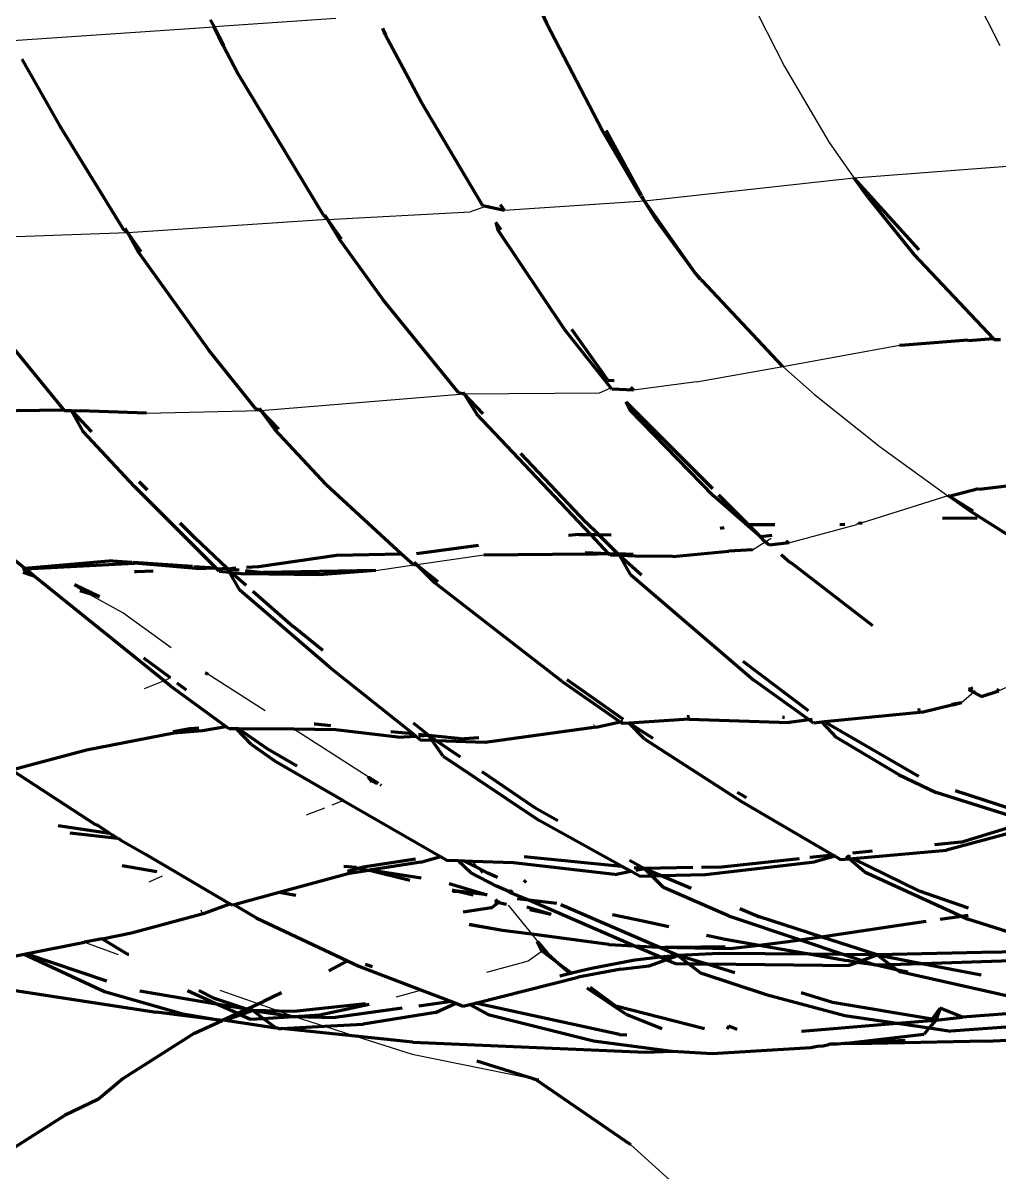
# Model space of a CAD drawing. Header units: millimetres. Extents: x 4307 to 31003, y 2809 to 20009.
# Drawn here: x 7259.7 to 7307.4, y 7223.5 to 7279.7 of the extents above; entities that cross this region are included whole.
import ezdxf

# ---------------------------------------------------------------- set-up
doc = ezdxf.new("R2010")
doc.units = ezdxf.units.MM
doc.layers.add('ProfileEdges', color=7, linetype='Continuous')

msp = doc.modelspace()

# ---------------------------------------------------------------- linework, layer by layer
for p, q in [((7305.513, 7282.567), (7307.486, 7278.649)), ((7294.982, 7281.52), (7296.948, 7277.615)), ((7275.009, 7279.963), (7269.053, 7279.558)), ((7259.195, 7278.894), (7269.053, 7279.558)), ((7296.948, 7277.615), (7299.136, 7273.903)), ((7299.136, 7273.903), (7300.358, 7272.159)), ((7310.733, 7272.945), (7300.358, 7272.159)), ((7300.358, 7272.159), (7290.115, 7271.029)), ((7282.345, 7270.776), (7281.574, 7270.517)), ((7282.483, 7270.823), (7282.345, 7270.776)), ((7290.115, 7271.029), (7283.262, 7270.588)), ((7274.61, 7270.132), (7264.841, 7269.489)), ((7274.61, 7270.132), (7281.574, 7270.517)), ((7264.841, 7269.489), (7255.147, 7269.135)), ((7296.875, 7262.952), (7302.576, 7264)), ((7292.649, 7262.211), (7296.875, 7262.952)), ((7298.421, 7261.591), (7296.875, 7262.952)), ((7281.286, 7261.621), (7287.903, 7261.673)), ((7287.903, 7261.673), (7288.456, 7261.912)), ((7288.456, 7261.912), (7288.53, 7261.944)), ((7292.649, 7262.211), (7289.563, 7261.794)), ((7271.345, 7260.799), (7281.286, 7261.621)), ((7298.421, 7261.591), (7301.638, 7259.031)), ((7265.742, 7260.665), (7271.345, 7260.799)), ((7301.638, 7259.031), (7304.947, 7256.636)), ((7304.947, 7256.636), (7300.762, 7255.317)), ((7297.17, 7254.332), (7300.486, 7255.23)), ((7300.572, 7255.302), (7300.486, 7255.23)), ((7295.385, 7253.991), (7296.008, 7254.382)), ((7296.008, 7254.382), (7296.296, 7254.563)), ((7276.97, 7252.976), (7278.818, 7253.249)), ((7282.25, 7253.728), (7278.974, 7253.253)), ((7262.811, 7251.89), (7262.375, 7252.129)), ((7264.594, 7250.913), (7262.811, 7251.89)), ((7266.959, 7249.198), (7264.594, 7250.913)), ((7312.516, 7249.296), (7307.434, 7247.103)), ((7266.918, 7247.725), (7266.664, 7247.602)), ((7271.559, 7246.112), (7268.755, 7247.907)), ((7266.613, 7247.582), (7265.631, 7247.2)), ((7306.194, 7247.035), (7306.283, 7247.113)), ((7305.619, 7246.53), (7306.194, 7247.035)), ((7276.597, 7242.887), (7272.96, 7245.215)), ((7276.752, 7242.697), (7276.692, 7242.622)), ((7274.833, 7241.526), (7275.377, 7241.741)), ((7273.574, 7241.028), (7274.467, 7241.381)), ((7281.694, 7238.761), (7281.956, 7238.44)), ((7281.956, 7238.44), (7282.167, 7238.18)), ((7266.515, 7238.032), (7265.868, 7237.743)), ((7283.432, 7236.625), (7284.596, 7235.193)), ((7262.72, 7234.807), (7264.37, 7234.209)), ((7284.596, 7235.193), (7284.882, 7234.84)), ((7285.103, 7234.372), (7284.423, 7233.876)), ((7284.423, 7233.876), (7282.381, 7233.321)), ((7271.219, 7231.794), (7269.347, 7232.454)), ((7279.207, 7232.459), (7277.963, 7232.12)), ((7272.222, 7231.441), (7271.219, 7231.794)), ((7272.935, 7231.181), (7272.222, 7231.441)), ((7272.973, 7231.176), (7274.452, 7230.703)), ((7274.452, 7230.703), (7275.979, 7230.214)), ((7275.979, 7230.214), (7278.751, 7229.326)), ((7278.751, 7229.326), (7284.608, 7228.141)), ((7289.435, 7224.906), (7293.69, 7221.069))]:
    msp.add_line(p, q)
at = {"layer": 'ProfileEdges', "lineweight": 211}
for p, q in [((7284.888, 7280.646), (7285.314, 7279.744)), ((7268.858, 7279.896), (7269.053, 7279.558)), ((7288.05, 7274.476), (7285.314, 7279.744)), ((7269.498, 7278.646), (7269.053, 7279.558)), ((7269.536, 7278.648), (7269.053, 7279.558)), ((7277.478, 7279.19), (7277.314, 7279.474)), ((7277.421, 7279.186), (7277.314, 7279.474)), ((7279.179, 7275.891), (7277.421, 7279.186)), ((7269.498, 7278.646), (7270.208, 7277.305)), ((7259.647, 7277.977), (7261.494, 7274.735)), ((7274.401, 7270.344), (7270.208, 7277.305)), ((7282.199, 7270.807), (7279.179, 7275.891)), ((7261.494, 7274.735), (7264.599, 7269.699)), ((7289.921, 7271.273), (7288.05, 7274.476)), ((7289.96, 7271.314), (7288.233, 7274.491)), ((7301.031, 7271.235), (7300.358, 7272.159)), ((7303.541, 7268.658), (7300.358, 7272.159)), ((7289.921, 7271.273), (7290.115, 7271.029)), ((7290.115, 7271.029), (7289.979, 7271.279)), ((7301.031, 7271.235), (7303.301, 7268.418)), ((7282.345, 7270.776), (7282.199, 7270.807)), ((7283.262, 7270.588), (7282.345, 7270.776)), ((7283.262, 7270.588), (7283.059, 7270.856)), ((7290.115, 7271.029), (7292.554, 7267.565)), ((7290.685, 7270.123), (7290.115, 7271.029)), ((7274.401, 7270.344), (7274.61, 7270.132)), ((7274.479, 7270.349), (7274.61, 7270.132)), ((7274.61, 7270.132), (7275.278, 7269.202)), ((7274.61, 7270.132), (7275.175, 7269.196)), ((7292.554, 7267.565), (7290.685, 7270.123)), ((7264.599, 7269.699), (7264.841, 7269.489)), ((7264.841, 7269.489), (7264.703, 7269.706)), ((7282.837, 7270.001), (7282.933, 7269.628)), ((7283.095, 7269.637), (7282.837, 7270.001)), ((7286.217, 7264.739), (7282.933, 7269.628)), ((7264.841, 7269.489), (7265.363, 7268.54)), ((7265.488, 7268.561), (7264.841, 7269.489)), ((7277.326, 7266.209), (7275.175, 7269.196)), ((7268.794, 7263.755), (7265.363, 7268.54)), ((7303.301, 7268.418), (7307.168, 7264.317)), ((7261.731, 7260.803), (7255.72, 7268.158)), ((7292.851, 7267.185), (7292.554, 7267.565)), ((7292.868, 7267.229), (7292.554, 7267.565)), ((7292.851, 7267.185), (7292.935, 7267.157)), ((7296.875, 7262.952), (7292.935, 7267.157)), ((7281.018, 7261.68), (7277.326, 7266.209)), ((7288.456, 7261.912), (7286.217, 7264.739)), ((7288.319, 7262.283), (7286.559, 7264.761)), ((7302.576, 7264), (7302.833, 7264.017)), ((7302.833, 7264.017), (7305.928, 7264.25)), ((7305.928, 7264.25), (7305.959, 7264.219)), ((7305.959, 7264.219), (7307.168, 7264.317)), ((7307.168, 7264.317), (7307.218, 7264.265)), ((7307.524, 7264.254), (7307.218, 7264.265)), ((7271.105, 7260.891), (7268.794, 7263.755)), ((7288.319, 7262.283), (7288.628, 7262.262)), ((7281.018, 7261.68), (7281.286, 7261.621)), ((7281.286, 7261.621), (7281.234, 7261.684)), ((7288.502, 7261.853), (7288.456, 7261.912)), ((7289.563, 7261.794), (7288.502, 7261.853)), ((7289.427, 7261.948), (7289.563, 7261.794)), ((7281.286, 7261.621), (7281.905, 7260.629)), ((7282.222, 7260.634), (7281.286, 7261.621)), ((7289.195, 7261.23), (7293.428, 7256.981)), ((7289.402, 7260.813), (7289.195, 7261.23)), ((7256.005, 7260.75), (7260.531, 7260.818)), ((7261.731, 7260.803), (7260.531, 7260.818)), ((7261.731, 7260.803), (7262.077, 7260.796)), ((7262.077, 7260.796), (7263.058, 7259.76)), ((7262.651, 7259.77), (7262.077, 7260.796)), ((7262.077, 7260.796), (7262.505, 7260.788)), ((7265.742, 7260.665), (7262.505, 7260.788)), ((7271.345, 7260.799), (7271.105, 7260.891)), ((7271.263, 7260.904), (7271.345, 7260.799)), ((7271.345, 7260.799), (7272.019, 7259.866)), ((7272.215, 7259.883), (7271.345, 7260.799)), ((7287.48, 7254.735), (7281.905, 7260.629)), ((7293.479, 7256.63), (7289.402, 7260.813)), ((7265.162, 7257.082), (7262.651, 7259.77)), ((7274.541, 7257.182), (7272.019, 7259.866)), ((7287.261, 7255.321), (7284.061, 7258.695)), ((7265.794, 7256.908), (7265.384, 7257.318)), ((7274.541, 7257.182), (7278.23, 7253.789)), ((7306.491, 7256.962), (7310.634, 7257.446)), ((7269.146, 7253.106), (7265.162, 7257.082)), ((7295.778, 7254.622), (7293.479, 7256.63)), ((7293.732, 7256.676), (7295.188, 7255.215)), ((7305.004, 7256.612), (7304.947, 7256.636)), ((7305.004, 7256.612), (7306.436, 7256.984)), ((7306.176, 7255.877), (7305.004, 7256.612)), ((7306.072, 7255.858), (7305.004, 7256.612)), ((7306.436, 7256.984), (7306.491, 7256.962)), ((7306.38, 7255.54), (7304.688, 7255.526)), ((7315.205, 7250.091), (7306.072, 7255.858)), ((7268.137, 7254.56), (7267.4, 7255.299)), ((7287.857, 7254.733), (7287.261, 7255.321)), ((7293.807, 7255.053), (7294.011, 7255.08)), ((7296.48, 7255.206), (7295.188, 7255.215)), ((7295.188, 7255.215), (7295.778, 7254.622)), ((7299.663, 7255.232), (7299.902, 7255.251)), ((7300.572, 7255.302), (7300.762, 7255.317)), ((7269.674, 7253.096), (7268.137, 7254.56)), ((7286.919, 7254.738), (7286.386, 7254.684)), ((7286.919, 7254.738), (7287.48, 7254.735)), ((7288.347, 7253.818), (7287.48, 7254.735)), ((7287.48, 7254.735), (7287.857, 7254.733)), ((7288.8, 7253.801), (7287.857, 7254.733)), ((7287.857, 7254.733), (7288.482, 7254.729)), ((7296.332, 7254.689), (7295.778, 7254.622)), ((7296.008, 7254.382), (7295.778, 7254.622)), ((7296.197, 7254.215), (7296.008, 7254.382)), ((7297.17, 7254.332), (7297.035, 7254.413)), ((7259.8, 7253.079), (7258.632, 7254.03)), ((7275.043, 7253.736), (7278.23, 7253.789)), ((7278.23, 7253.789), (7278.818, 7253.249)), ((7281.981, 7254.205), (7278.958, 7253.802)), ((7287.199, 7253.861), (7288.347, 7253.818)), ((7287.281, 7253.777), (7288.347, 7253.818)), ((7288.347, 7253.818), (7288.8, 7253.801)), ((7288.431, 7253.729), (7288.347, 7253.818)), ((7289.552, 7253.768), (7288.8, 7253.801)), ((7288.855, 7253.71), (7288.8, 7253.801)), ((7291.499, 7253.66), (7294.233, 7253.927)), ((7295.385, 7253.991), (7294.233, 7253.927)), ((7297.17, 7254.332), (7296.197, 7254.215)), ((7264.083, 7253.46), (7259.8, 7253.079)), ((7259.827, 7253.057), (7265.157, 7253.336)), ((7264.083, 7253.46), (7265.05, 7253.392)), ((7265.101, 7253.389), (7268.002, 7253.186)), ((7268.169, 7253.071), (7265.157, 7253.336)), ((7271.229, 7253.171), (7275.043, 7253.736)), ((7278.974, 7253.253), (7278.818, 7253.249)), ((7278.974, 7253.253), (7278.848, 7253.367)), ((7278.974, 7253.253), (7280.004, 7252.436)), ((7278.974, 7253.253), (7279.859, 7252.371)), ((7287.281, 7253.777), (7282.25, 7253.728)), ((7288.855, 7253.71), (7288.431, 7253.729)), ((7288.905, 7253.708), (7288.855, 7253.71)), ((7289.657, 7253.675), (7288.905, 7253.708)), ((7289.42, 7252.78), (7288.905, 7253.708)), ((7288.905, 7253.708), (7289.958, 7252.771)), ((7291.499, 7253.66), (7289.657, 7253.675)), ((7297.235, 7253.349), (7296.798, 7253.742)), ((7297.285, 7253.363), (7297.235, 7253.349)), ((7301.27, 7250.268), (7297.285, 7253.363)), ((7259.692, 7253.05), (7259.8, 7253.079)), ((7260.259, 7252.709), (7259.725, 7252.88)), ((7259.744, 7252.93), (7259.987, 7252.928)), ((7260.007, 7252.912), (7259.744, 7252.93)), ((7259.8, 7253.079), (7259.827, 7253.057)), ((7259.987, 7252.928), (7259.827, 7253.057)), ((7260.007, 7252.912), (7259.987, 7252.928)), ((7260.259, 7252.709), (7260.007, 7252.912)), ((7266.613, 7247.582), (7260.259, 7252.709)), ((7265.256, 7252.922), (7265.167, 7252.915)), ((7266.078, 7252.943), (7265.256, 7252.922)), ((7268.06, 7253.182), (7269.146, 7253.106)), ((7268.169, 7253.071), (7269.146, 7253.106)), ((7269.184, 7253.069), (7269.146, 7253.106)), ((7269.184, 7253.069), (7269.451, 7253.085)), ((7269.303, 7252.95), (7269.184, 7253.069)), ((7269.303, 7252.95), (7269.802, 7252.897)), ((7269.451, 7253.085), (7269.674, 7253.096)), ((7269.704, 7253.067), (7269.674, 7253.096)), ((7269.704, 7253.067), (7270.136, 7253.118)), ((7269.704, 7253.067), (7270.276, 7253.007)), ((7269.802, 7252.897), (7269.704, 7253.067)), ((7269.704, 7253.067), (7269.911, 7252.886)), ((7270.31, 7252.015), (7269.802, 7252.897)), ((7269.802, 7252.897), (7269.911, 7252.886)), ((7269.911, 7252.886), (7270.629, 7252.256)), ((7269.911, 7252.886), (7270.507, 7252.823)), ((7274.188, 7252.768), (7270.507, 7252.823)), ((7270.57, 7252.976), (7271.458, 7252.881)), ((7270.639, 7253.143), (7271.229, 7253.171)), ((7276.97, 7252.976), (7271.458, 7252.881)), ((7276.97, 7252.976), (7274.188, 7252.768)), ((7289.42, 7252.78), (7295.46, 7247.618)), ((7263.445, 7251.687), (7262.229, 7252.284)), ((7286.088, 7247.547), (7279.859, 7252.371)), ((7262.811, 7251.89), (7262.51, 7251.987)), ((7263.445, 7251.687), (7262.811, 7251.89)), ((7274.694, 7248.25), (7270.31, 7252.015)), ((7270.953, 7251.971), (7272.928, 7250.236)), ((7274.374, 7249.076), (7272.928, 7250.236)), ((7266.918, 7247.725), (7265.627, 7248.696)), ((7274.694, 7248.25), (7278.775, 7245.004)), ((7298.132, 7246.119), (7294.934, 7248.526)), ((7268.755, 7247.907), (7268.613, 7247.981)), ((7268.638, 7247.99), (7268.755, 7247.907)), ((7286.308, 7247.65), (7289.061, 7245.72)), ((7298.165, 7245.672), (7295.46, 7247.618)), ((7266.907, 7247.345), (7266.613, 7247.582)), ((7269.628, 7245.36), (7266.907, 7247.345)), ((7267.705, 7247.133), (7267.252, 7247.473)), ((7286.088, 7247.547), (7288.911, 7245.58)), ((7306.159, 7247.229), (7305.961, 7247.158)), ((7305.961, 7247.158), (7306.194, 7247.035)), ((7306.585, 7246.827), (7307.434, 7247.103)), ((7307.434, 7247.103), (7307.331, 7247.138)), ((7305.146, 7246.45), (7305.619, 7246.53)), ((7305.202, 7246.413), (7305.619, 7246.53)), ((7306.194, 7247.035), (7306.585, 7246.827)), ((7303.735, 7246.055), (7298.915, 7245.577)), ((7303.478, 7246.167), (7303.609, 7246.19)), ((7305.202, 7246.413), (7303.735, 7246.055)), ((7268.486, 7245.158), (7269.628, 7245.36)), ((7269.788, 7245.244), (7269.628, 7245.36)), ((7273.946, 7245.479), (7273.999, 7245.48)), ((7273.999, 7245.48), (7274.745, 7245.406)), ((7279.546, 7244.927), (7278.815, 7245.513)), ((7287.634, 7245.393), (7287.663, 7245.398)), ((7287.737, 7245.32), (7288.911, 7245.58)), ((7288.911, 7245.58), (7289.043, 7245.609)), ((7288.911, 7245.58), (7289.026, 7245.5)), ((7289.359, 7245.522), (7289.026, 7245.5)), ((7292.295, 7245.719), (7289.359, 7245.522)), ((7290.538, 7244.764), (7289.359, 7245.522)), ((7290.123, 7244.738), (7289.359, 7245.522)), ((7292.195, 7245.849), (7292.309, 7245.857)), ((7292.295, 7245.719), (7297.188, 7245.541)), ((7296.962, 7245.792), (7296.853, 7245.795)), ((7298.165, 7245.672), (7297.188, 7245.541)), ((7298.305, 7245.691), (7298.165, 7245.672)), ((7298.372, 7245.523), (7298.165, 7245.672)), ((7298.799, 7245.566), (7298.372, 7245.523)), ((7298.915, 7245.577), (7298.799, 7245.566)), ((7299.497, 7244.812), (7298.799, 7245.566)), ((7303.523, 7242.909), (7298.915, 7245.577)), ((7262.815, 7244.209), (7267.092, 7245.044)), ((7267.046, 7245.111), (7267.875, 7245.25)), ((7267.092, 7245.044), (7268.486, 7245.158)), ((7267.875, 7245.25), (7268.309, 7245.286)), ((7270.151, 7245.24), (7269.788, 7245.244)), ((7270.879, 7244.47), (7270.151, 7245.24)), ((7270.244, 7245.24), (7270.151, 7245.24)), ((7271.68, 7244.249), (7270.244, 7245.24)), ((7272.96, 7245.215), (7270.244, 7245.24)), ((7275.013, 7245.197), (7272.96, 7245.215)), ((7278.037, 7244.831), (7275.013, 7245.197)), ((7277.697, 7245.111), (7278.775, 7245.004)), ((7278.037, 7244.831), (7278.922, 7244.887)), ((7278.775, 7245.004), (7278.922, 7244.887)), ((7278.922, 7244.887), (7279.172, 7244.688)), ((7279.047, 7244.977), (7279.546, 7244.927)), ((7279.081, 7244.897), (7279.546, 7244.927)), ((7279.546, 7244.927), (7281.295, 7244.752)), ((7279.546, 7244.927), (7279.937, 7244.66)), ((7279.724, 7244.668), (7279.546, 7244.927)), ((7282.009, 7244.797), (7281.295, 7244.752)), ((7287.737, 7245.32), (7282.308, 7244.571)), ((7302.526, 7243.004), (7299.497, 7244.812)), ((7270.879, 7244.47), (7272.047, 7243.664)), ((7273.125, 7243.422), (7271.68, 7244.249)), ((7279.724, 7244.668), (7279.172, 7244.688)), ((7280.254, 7243.901), (7279.724, 7244.668)), ((7279.937, 7244.66), (7279.724, 7244.668)), ((7279.937, 7244.66), (7281.084, 7243.877)), ((7282.308, 7244.571), (7279.937, 7244.66)), ((7290.123, 7244.738), (7294.848, 7241.683)), ((7259.21, 7243.244), (7262.815, 7244.209)), ((7280.254, 7243.901), (7284.958, 7240.757)), ((7263.28, 7240.528), (7259.165, 7243.222)), ((7272.047, 7243.664), (7275.377, 7241.741)), ((7282.147, 7243.151), (7284.703, 7241.406)), ((7276.752, 7242.697), (7276.597, 7242.887)), ((7276.597, 7242.887), (7277.074, 7242.588)), ((7277.021, 7242.549), (7276.752, 7242.697)), ((7302.526, 7243.004), (7304.381, 7242.124)), ((7277.18, 7242.521), (7277.227, 7242.49)), ((7294.643, 7242.138), (7295.076, 7241.888)), ((7308.87, 7240.701), (7304.381, 7242.124)), ((7305.305, 7242.23), (7309.444, 7240.877)), ((7275.377, 7241.741), (7280.131, 7238.995)), ((7294.848, 7241.683), (7299.328, 7239.065)), ((7284.703, 7241.406), (7285.87, 7240.759)), ((7261.421, 7240.514), (7263.937, 7240.142)), ((7263.28, 7240.528), (7263.331, 7240.541)), ((7263.305, 7240.558), (7263.331, 7240.541)), ((7263.331, 7240.541), (7263.937, 7240.142)), ((7288.985, 7238.522), (7284.958, 7240.757)), ((7305.579, 7239.694), (7308.87, 7240.701)), ((7261.995, 7240.153), (7264.338, 7239.893)), ((7263.937, 7240.142), (7264.093, 7240.05)), ((7264.093, 7240.05), (7264.338, 7239.893)), ((7264.338, 7239.893), (7264.368, 7239.889)), ((7264.368, 7239.889), (7264.49, 7239.795)), ((7264.49, 7239.795), (7265.702, 7239.107)), ((7308.218, 7240.209), (7304.88, 7239.302)), ((7301.242, 7239.26), (7300.279, 7239.164)), ((7300.302, 7238.905), (7304.88, 7239.302)), ((7305.579, 7239.694), (7304.29, 7239.565)), ((7265.702, 7239.107), (7269.831, 7236.684)), ((7278.914, 7238.868), (7276.34, 7238.471)), ((7279.162, 7238.728), (7276.655, 7238.324)), ((7279.162, 7238.728), (7280.131, 7238.995)), ((7280.131, 7238.995), (7280.453, 7238.809)), ((7280.986, 7238.789), (7280.453, 7238.809)), ((7281.617, 7238.198), (7280.986, 7238.789)), ((7281.305, 7238.776), (7280.986, 7238.789)), ((7281.956, 7238.44), (7281.305, 7238.776)), ((7281.694, 7238.761), (7281.305, 7238.776)), ((7283.694, 7238.684), (7281.694, 7238.761)), ((7288.654, 7238.118), (7283.694, 7238.684)), ((7284.227, 7238.996), (7288.985, 7238.522)), ((7289.374, 7238.818), (7290.111, 7238.41)), ((7293.087, 7238.125), (7298.435, 7238.737)), ((7297.666, 7238.887), (7293.87, 7238.479)), ((7299.328, 7239.065), (7298.2, 7238.944)), ((7299.43, 7239.006), (7298.435, 7238.737)), ((7299.328, 7239.065), (7299.43, 7239.006)), ((7299.43, 7239.006), (7299.693, 7238.852)), ((7299.693, 7238.852), (7300.126, 7238.89)), ((7300.059, 7238.949), (7299.99, 7239.01)), ((7300.038, 7239.036), (7300.16, 7238.975)), ((7300.126, 7238.89), (7300.302, 7238.905)), ((7300.861, 7238.244), (7300.126, 7238.89)), ((7300.302, 7238.905), (7303.555, 7237.297)), ((7266.262, 7238.252), (7264.557, 7238.542)), ((7275.661, 7238.163), (7272.245, 7237.235)), ((7276.02, 7238.461), (7275.404, 7238.516)), ((7276.107, 7238.408), (7275.587, 7238.266)), ((7276.626, 7238.319), (7275.661, 7238.163)), ((7276.02, 7238.461), (7276.107, 7238.408)), ((7276.172, 7238.425), (7276.107, 7238.408)), ((7276.34, 7238.471), (7276.172, 7238.425)), ((7276.172, 7238.425), (7276.626, 7238.319)), ((7276.655, 7238.324), (7276.626, 7238.319)), ((7276.655, 7238.324), (7278.632, 7237.848)), ((7279.178, 7237.936), (7276.655, 7238.324)), ((7281.617, 7238.198), (7282.866, 7237.552)), ((7282.44, 7238.189), (7281.956, 7238.44)), ((7282.925, 7237.979), (7282.44, 7238.189)), ((7288.654, 7238.118), (7289.432, 7238.274)), ((7289.432, 7238.274), (7288.985, 7238.522)), ((7289.856, 7238.039), (7289.432, 7238.274)), ((7289.595, 7238.461), (7290.111, 7238.41)), ((7289.68, 7238.324), (7290.111, 7238.41)), ((7289.856, 7238.039), (7290.465, 7238.055)), ((7292.475, 7238.454), (7290.111, 7238.41)), ((7290.111, 7238.41), (7290.927, 7238.067)), ((7290.465, 7238.055), (7290.111, 7238.41)), ((7290.465, 7238.055), (7290.927, 7238.067)), ((7291.035, 7237.482), (7290.465, 7238.055)), ((7290.927, 7238.067), (7293.087, 7238.125)), ((7290.927, 7238.067), (7292.394, 7237.451)), ((7293.87, 7238.479), (7292.889, 7238.461)), ((7300.861, 7238.244), (7305.619, 7236.08)), ((7280.546, 7237.681), (7282.404, 7237.12)), ((7283.501, 7237.274), (7282.866, 7237.552)), ((7284.215, 7237.749), (7284.321, 7237.833)), ((7272.245, 7237.235), (7270.044, 7236.637)), ((7273.054, 7237.098), (7272.245, 7237.235)), ((7280.703, 7237.362), (7280.974, 7237.298)), ((7280.974, 7237.298), (7280.719, 7237.33)), ((7280.735, 7237.297), (7280.974, 7237.298)), ((7282.404, 7237.12), (7280.974, 7237.298)), ((7280.974, 7237.298), (7281.725, 7237.122)), ((7283.598, 7237.34), (7283.501, 7237.274)), ((7283.558, 7237.224), (7283.501, 7237.274)), ((7283.558, 7237.224), (7283.675, 7237.318)), ((7284.446, 7236.866), (7283.558, 7237.224)), ((7284.446, 7236.866), (7283.893, 7236.935)), ((7294.224, 7236.096), (7291.035, 7237.482)), ((7305.955, 7236.468), (7303.555, 7237.297)), ((7268.591, 7236.224), (7269.831, 7236.684)), ((7269.831, 7236.684), (7269.954, 7236.612)), ((7270.044, 7236.637), (7269.954, 7236.612)), ((7271.115, 7236.002), (7270.044, 7236.637)), ((7282.63, 7236.484), (7281.24, 7236.273)), ((7282.63, 7236.484), (7282.961, 7236.749)), ((7282.915, 7236.874), (7282.787, 7236.787)), ((7282.787, 7236.787), (7282.961, 7236.749)), ((7282.961, 7236.749), (7283.042, 7236.813)), ((7282.961, 7236.749), (7283.351, 7236.663)), ((7284.35, 7236.541), (7285.535, 7236.185)), ((7285.818, 7236.696), (7284.446, 7236.866)), ((7289.588, 7234.633), (7284.446, 7236.866)), ((7284.498, 7236.412), (7285.535, 7236.185)), ((7290.805, 7234.563), (7286.023, 7236.636)), ((7294.771, 7236.453), (7295.728, 7236.051)), ((7265.022, 7235.261), (7268.591, 7236.224)), ((7268.426, 7236.316), (7268.472, 7236.328)), ((7271.115, 7236.002), (7275.577, 7233.895)), ((7288.536, 7236.157), (7290.025, 7235.857)), ((7290.025, 7235.857), (7291.296, 7235.571)), ((7294.224, 7236.096), (7297.717, 7234.923)), ((7298.747, 7235.076), (7295.728, 7236.051)), ((7302.985, 7235.709), (7303.886, 7235.836)), ((7304.562, 7235.931), (7305.619, 7236.08)), ((7305.619, 7236.08), (7305.936, 7236.125)), ((7305.619, 7236.08), (7305.927, 7235.941)), ((7310.276, 7234.555), (7305.927, 7235.941)), ((7263.58, 7234.976), (7265.022, 7235.261)), ((7283.161, 7235.379), (7281.532, 7235.679)), ((7283.161, 7235.379), (7281.544, 7235.654)), ((7284.596, 7235.193), (7283.161, 7235.379)), ((7298.747, 7235.076), (7302.985, 7235.709)), ((7259.855, 7234.24), (7262.72, 7234.807)), ((7263.58, 7234.976), (7262.72, 7234.807)), ((7263.58, 7234.976), (7264.851, 7234.204)), ((7288.364, 7234.703), (7284.596, 7235.193)), ((7284.882, 7234.84), (7285.356, 7234.259)), ((7285.103, 7234.372), (7284.882, 7234.84)), ((7288.364, 7234.703), (7289.588, 7234.633)), ((7293.143, 7235.157), (7294.054, 7234.953)), ((7294.054, 7234.953), (7295.717, 7234.662)), ((7295.717, 7234.662), (7297.015, 7234.818)), ((7297.015, 7234.818), (7297.717, 7234.923)), ((7297.717, 7234.923), (7298.747, 7235.076)), ((7297.717, 7234.923), (7299.852, 7234.205)), ((7301.492, 7234.191), (7298.747, 7235.076)), ((7259.359, 7234.142), (7259.765, 7234.222)), ((7259.765, 7234.222), (7259.855, 7234.24)), ((7259.765, 7234.222), (7263.701, 7232.403)), ((7263.804, 7232.908), (7259.855, 7234.24)), ((7264.883, 7234.203), (7264.851, 7234.204)), ((7285.899, 7233.768), (7285.103, 7234.372)), ((7285.356, 7234.259), (7285.899, 7233.768)), ((7289.588, 7234.633), (7290.805, 7234.563)), ((7290.885, 7234.069), (7289.588, 7234.633)), ((7290.805, 7234.563), (7291.117, 7234.546)), ((7291.731, 7234.162), (7290.805, 7234.563)), ((7291.731, 7234.162), (7290.885, 7234.069)), ((7291.556, 7234.554), (7291.117, 7234.546)), ((7291.158, 7233.951), (7291.731, 7234.162)), ((7291.695, 7234.551), (7291.556, 7234.554)), ((7294.047, 7234.574), (7291.695, 7234.551)), ((7291.695, 7234.551), (7294.299, 7234.493)), ((7293.77, 7234.26), (7291.731, 7234.162)), ((7293.165, 7233.727), (7291.731, 7234.162)), ((7291.731, 7234.162), (7292.287, 7233.737)), ((7298.248, 7234.22), (7293.77, 7234.26)), ((7294.299, 7234.493), (7295.717, 7234.662)), ((7295.717, 7234.662), (7298.248, 7234.22)), ((7298.248, 7234.22), (7299.999, 7233.914)), ((7299.852, 7234.205), (7298.248, 7234.22)), ((7299.852, 7234.205), (7300.732, 7233.91)), ((7301.492, 7234.191), (7299.852, 7234.205)), ((7300.732, 7233.91), (7301.492, 7234.191)), ((7307.328, 7234.321), (7301.492, 7234.191)), ((7301.492, 7234.191), (7303.676, 7233.772)), ((7301.492, 7234.191), (7302.112, 7233.721)), ((7307.328, 7234.321), (7309.255, 7234.437)), ((7274.667, 7233.412), (7275.577, 7233.895)), ((7275.577, 7233.895), (7276.134, 7233.631)), ((7276.134, 7233.631), (7279.207, 7232.459)), ((7276.801, 7233.598), (7276.468, 7233.721)), ((7285.899, 7233.768), (7286.481, 7233.271)), ((7286.544, 7233.286), (7285.899, 7233.768)), ((7289.636, 7233.933), (7287.512, 7233.524)), ((7288.943, 7233.497), (7290.334, 7233.648)), ((7290.885, 7234.069), (7289.636, 7233.933)), ((7290.334, 7233.648), (7291.158, 7233.951)), ((7291.158, 7233.951), (7290.885, 7234.069)), ((7291.635, 7233.744), (7291.158, 7233.951)), ((7292.287, 7233.737), (7291.635, 7233.744)), ((7292.287, 7233.737), (7292.844, 7233.311)), ((7293.165, 7233.727), (7292.287, 7233.737)), ((7294.526, 7233.315), (7293.165, 7233.727)), ((7298.806, 7233.667), (7293.165, 7233.727)), ((7298.806, 7233.667), (7300.123, 7233.684)), ((7300.489, 7233.82), (7299.999, 7233.914)), ((7300.123, 7233.684), (7300.489, 7233.82)), ((7300.489, 7233.82), (7300.732, 7233.91)), ((7301.366, 7233.697), (7300.489, 7233.82)), ((7300.732, 7233.91), (7301.366, 7233.697)), ((7301.366, 7233.697), (7302.112, 7233.721)), ((7302.485, 7233.438), (7301.366, 7233.697)), ((7302.112, 7233.721), (7303.676, 7233.772)), ((7302.112, 7233.721), (7302.485, 7233.438)), ((7303.676, 7233.772), (7308.541, 7233.932)), ((7303.676, 7233.772), (7306.578, 7233.216)), ((7281.837, 7231.832), (7286.866, 7233.099)), ((7286.481, 7233.271), (7285.963, 7233.143)), ((7286.544, 7233.286), (7286.481, 7233.271)), ((7287.512, 7233.524), (7286.544, 7233.286)), ((7288.943, 7233.497), (7286.866, 7233.099)), ((7292.844, 7233.311), (7296.055, 7232.251)), ((7302.485, 7233.438), (7302.594, 7233.356)), ((7302.989, 7233.342), (7302.485, 7233.438)), ((7309.789, 7231.735), (7302.594, 7233.356)), ((7256.07, 7232.937), (7266.23, 7231.381)), ((7267.762, 7232.44), (7269.254, 7231.764)), ((7269.069, 7232.063), (7268.304, 7232.445)), ((7279.207, 7232.459), (7280.669, 7231.901)), ((7287.29, 7232.579), (7287.353, 7232.526)), ((7289.19, 7231.285), (7287.353, 7232.526)), ((7288.698, 7231.68), (7287.468, 7232.597)), ((7263.701, 7232.403), (7267.53, 7231.311)), ((7269.254, 7231.764), (7265.427, 7232.419)), ((7270.637, 7231.527), (7269.069, 7232.063)), ((7271.219, 7231.794), (7271.478, 7231.913)), ((7272.36, 7232.326), (7271.478, 7231.913)), ((7280.669, 7231.901), (7279.072, 7231.686)), ((7280.669, 7231.901), (7280.874, 7231.822)), ((7296.055, 7232.251), (7299.9, 7231.23)), ((7299.306, 7231.866), (7297.777, 7232.329)), ((7304.177, 7231.052), (7299.306, 7231.866)), ((7269.451, 7230.983), (7266.23, 7231.381)), ((7267.53, 7231.311), (7269.451, 7230.983)), ((7270.637, 7231.527), (7269.254, 7231.764)), ((7269.254, 7231.764), (7270.209, 7231.331)), ((7269.502, 7231.007), (7270.209, 7231.331)), ((7270.209, 7231.331), (7270.637, 7231.527)), ((7270.209, 7231.331), (7270.364, 7231.261)), ((7270.953, 7231.473), (7270.364, 7231.261)), ((7270.695, 7231.554), (7270.637, 7231.527)), ((7270.695, 7231.554), (7271.219, 7231.794)), ((7270.953, 7231.473), (7270.695, 7231.554)), ((7270.953, 7231.473), (7272.935, 7231.181)), ((7271.463, 7231.085), (7270.953, 7231.473)), ((7272.222, 7231.441), (7270.953, 7231.473)), ((7272.962, 7231.422), (7272.222, 7231.441)), ((7276.466, 7231.802), (7272.962, 7231.422)), ((7274.22, 7231.263), (7276.634, 7231.781)), ((7278.248, 7231.575), (7274.975, 7231.134)), ((7279.891, 7231.365), (7276.354, 7230.8)), ((7279.891, 7231.365), (7280.874, 7231.822)), ((7280.874, 7231.822), (7281.241, 7231.682)), ((7281.241, 7231.682), (7281.568, 7231.764)), ((7281.568, 7231.764), (7281.837, 7231.832)), ((7282.453, 7231.27), (7281.568, 7231.764)), ((7288.879, 7230.297), (7281.837, 7231.832)), ((7293.044, 7230.577), (7288.698, 7231.68)), ((7304.177, 7231.052), (7304.561, 7231.589)), ((7304.561, 7231.589), (7304.352, 7231.004)), ((7305.655, 7231.142), (7304.561, 7231.589)), ((7310.986, 7231.534), (7305.655, 7231.142)), ((7268.092, 7230.359), (7269.451, 7230.983)), ((7269.502, 7231.007), (7269.451, 7230.983)), ((7269.556, 7230.97), (7269.502, 7231.007)), ((7269.611, 7230.99), (7269.556, 7230.97)), ((7270.364, 7231.261), (7269.611, 7230.99)), ((7269.611, 7230.99), (7272.068, 7230.625)), ((7270.364, 7231.261), (7270.841, 7231.045)), ((7270.841, 7231.045), (7271.463, 7231.085)), ((7271.463, 7231.085), (7272.935, 7231.181)), ((7272.068, 7230.625), (7271.463, 7231.085)), ((7272.935, 7231.181), (7272.973, 7231.176)), ((7272.973, 7231.176), (7274.22, 7231.263)), ((7272.973, 7231.176), (7274.975, 7231.134)), ((7274.452, 7230.703), (7276.354, 7230.8)), ((7282.453, 7231.27), (7287.618, 7229.988)), ((7289.19, 7231.285), (7290.948, 7230.59)), ((7297.781, 7230.466), (7302.458, 7230.849)), ((7299.9, 7231.23), (7302.458, 7230.849)), ((7302.458, 7230.849), (7304.352, 7231.004)), ((7302.458, 7230.849), (7304.035, 7230.614)), ((7304.352, 7231.004), (7304.035, 7230.614)), ((7304.352, 7231.004), (7305.655, 7231.142)), ((7312.969, 7231.022), (7305.092, 7230.456)), ((7268.092, 7230.359), (7264.613, 7228.138)), ((7272.212, 7230.588), (7272.068, 7230.625)), ((7272.212, 7230.588), (7272.35, 7230.595)), ((7272.35, 7230.595), (7274.452, 7230.703)), ((7275.979, 7230.214), (7272.35, 7230.595)), ((7278.781, 7229.919), (7275.979, 7230.214)), ((7288.879, 7230.297), (7289.248, 7230.283)), ((7294.235, 7230.699), (7294.134, 7230.552)), ((7294.637, 7230.54), (7294.235, 7230.699)), ((7299.869, 7229.857), (7303.794, 7230.316)), ((7304.035, 7230.614), (7303.794, 7230.316)), ((7304.035, 7230.614), (7305.092, 7230.456)), ((7278.781, 7229.919), (7290.15, 7229.431)), ((7287.618, 7229.988), (7291.441, 7229.481)), ((7293.425, 7229.37), (7298.244, 7229.667)), ((7298.244, 7229.667), (7298.561, 7229.718)), ((7298.561, 7229.718), (7298.84, 7229.736)), ((7298.84, 7229.736), (7299.127, 7229.811)), ((7299.227, 7229.827), (7299.127, 7229.811)), ((7299.553, 7229.82), (7299.227, 7229.827)), ((7299.869, 7229.857), (7299.553, 7229.82)), ((7302.854, 7229.995), (7299.869, 7229.857)), ((7300.422, 7229.838), (7299.869, 7229.857)), ((7306.815, 7229.973), (7300.422, 7229.838)), ((7306.815, 7229.973), (7310.858, 7230.158)), ((7290.15, 7229.431), (7291.441, 7229.481)), ((7291.441, 7229.481), (7291.48, 7229.476)), ((7291.48, 7229.476), (7293.425, 7229.37)), ((7284.608, 7228.141), (7281.909, 7228.988)), ((7264.613, 7228.138), (7263.408, 7227.136)), ((7284.802, 7228.08), (7284.608, 7228.141)), ((7284.802, 7228.08), (7284.946, 7228.072)), ((7289.435, 7224.906), (7284.802, 7228.08)), ((7263.408, 7227.136), (7261.735, 7226.338)), ((7258.777, 7224.439), (7261.735, 7226.338))]:
    msp.add_line(p, q, dxfattribs=at)

doc.saveas('drawing.dxf')
